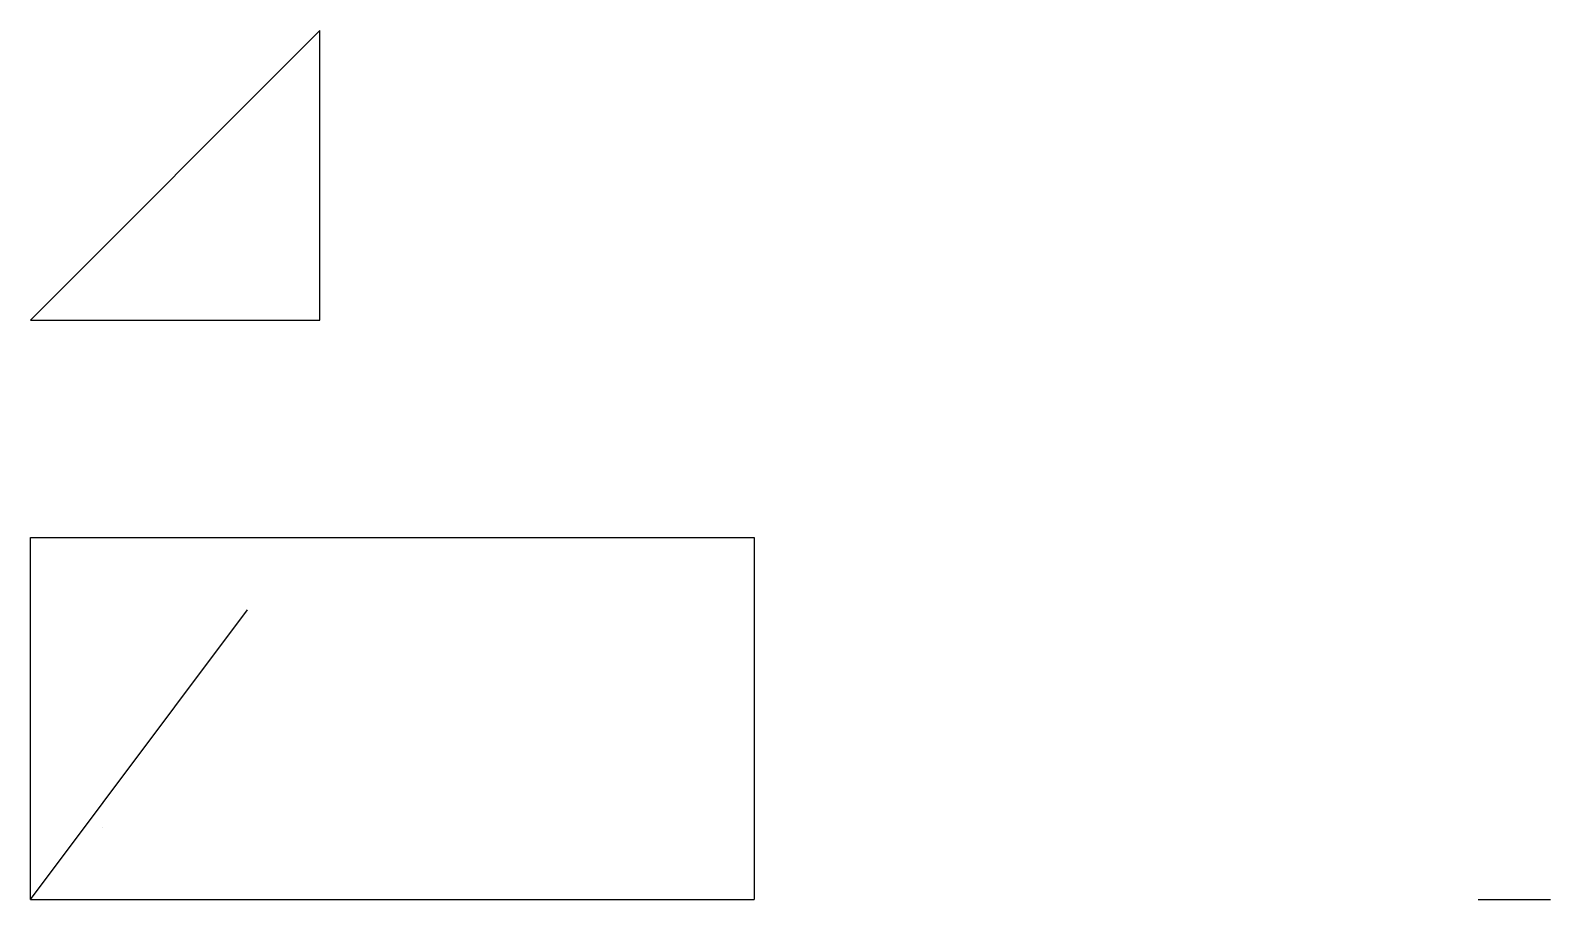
# Model space of a CAD drawing. Header units: metres. Extents: x 0 to 21, y 0 to 12.
import ezdxf

# ---------------------------------------------------------------- set-up
doc = ezdxf.new("R2010")
doc.units = ezdxf.units.M

msp = doc.modelspace()

# ---------------------------------------------------------------- linework, layer by layer
for p, q in [((0, 0), (3, 4, 5)), ((1, 1, 1), (1, 1, 1)), ((0, 0), (10, 0))]:
    msp.add_line(p, q)
msp.add_lwpolyline([(0, 8), (4, 8), (4, 12)], close=True)
for points in [[(0, 0), (0, 5), (10, 5), (10, 0)], [(5, 5)], [(20, 0), (20, 0), (21, 0)]]:
    msp.add_lwpolyline(points)

doc.saveas('drawing.dxf')
